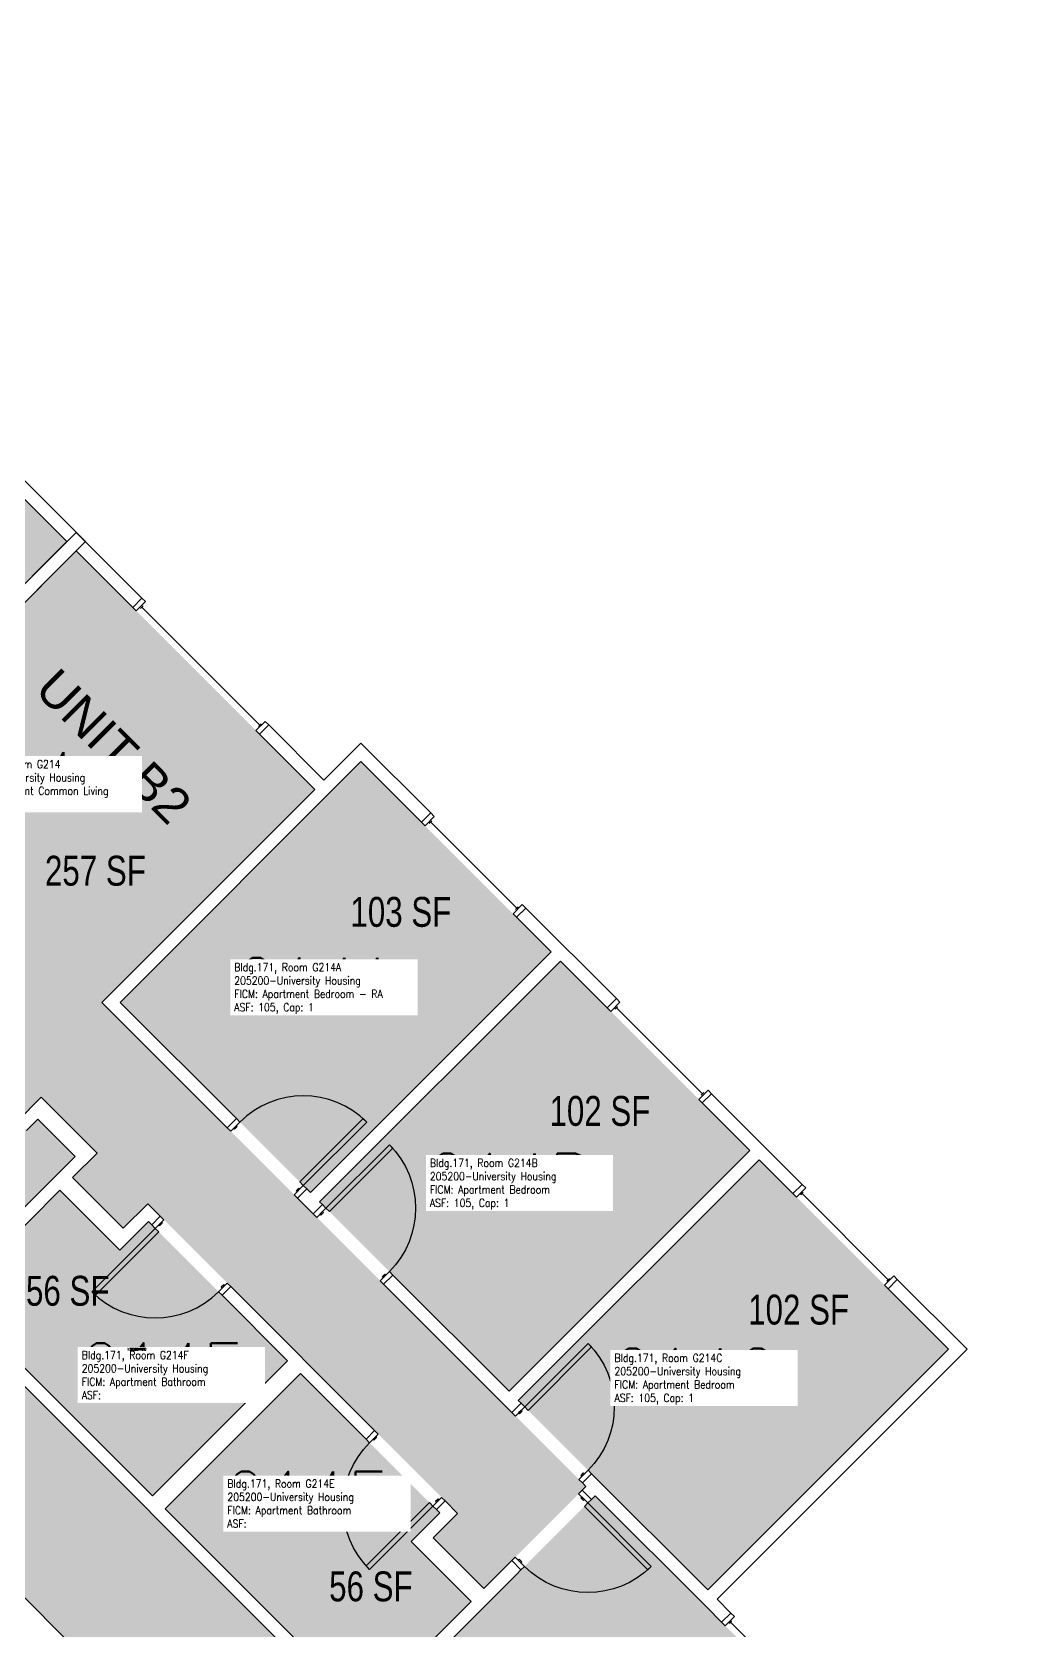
# Model space of a CAD drawing. Header units: inches. Extents: x 1063 to 4030, y -1482 to 1605.
# Drawn here: x 2919 to 3317, y 635 to 1277 of the extents above; entities that cross this region are included whole.
import ezdxf
from ezdxf.enums import TextEntityAlignment as Align

# ---------------------------------------------------------------- set-up
doc = ezdxf.new("R2010")
doc.units = ezdxf.units.IN
doc.header["$LTSCALE"] = 192
doc.header["$MEASUREMENT"] = 0
for name, color, linetype in [('A-AREA-IDEN', 1, 'Continuous'), ('A-DOOR', 2, 'Continuous'), ('A-GLAZ', 1, 'Continuous'), ('A-IDEN-RNUM', 7, 'Continuous'), ('A-IDEN-SNUM', 4, 'Continuous'), ('A-IDEN-VNUM', 4, 'Continuous'), ('A-WALL', 5, 'Continuous'), ('AREA-TEXT', 3, 'Continuous'), ('Rooms-Category-Color', 7, 'Continuous'), ('Rooms-College-Color', 7, 'Continuous'), ('Rooms-Department-Color', 7, 'Continuous'), ('Rooms-Division-Color', 7, 'Continuous'), ('Rooms-Information', 7, 'Continuous')]:
    doc.layers.add(name, color=color, linetype=linetype)
doc.styles.add('AREA', font='arial.ttf', dxfattribs={"width": 0.75, "height": 12})
doc.styles.add('ROOMSNUMBER', font='txt.shx', dxfattribs={"height": 0.03})
doc.styles.add('ROOMVNUMBER', font='simplex.shx', dxfattribs={"width": 0.85})
doc.styles.get("Standard").update_dxf_attribs({"font": 'arial.ttf'})

msp = doc.modelspace()

# ---------------------------------------------------------------- hatches: boundary and pattern name
h = msp.add_hatch()
h.set_pattern_fill('ANSI31', color=256, style=0)
h.set_pattern_definition([(90, (3642.63514, 926.84186), (0.125, 2e-14), [])])
h.paths.add_polyline_path([(2995.34, 748.31), (2953.8, 789.84), (2947.29, 783.33), (2988.82, 741.8)], flags=9)
at = {"layer": 'Rooms-Category-Color', "true_color": 0xadadad}
msp.add_hatch(color=253, dxfattribs=at).paths.add_polyline_path([(2330.9, 1232.94), (2373.33, 1275.37), (2633.56, 1015.13), (2651.24, 1032.81), (2709.45, 974.59), (2691.78, 956.92), (2821.91, 826.78), (2839.59, 844.46), (2897.8, 786.25), (2880.12, 768.57), (3535.92, 112.77), (3553.6, 130.45), (3595.4, 88.64), (3577.73, 70.96), (3700.48, -51.78), (3658.05, -94.21), (3535.3, 28.54), (3517.62, 10.86), (3475.82, 52.67), (3493.49, 70.35), (2837.69, 726.14), (2820.02, 708.47), (2761.81, 766.68), (2779.48, 784.36), (2649.35, 914.49), (2631.67, 896.81), (2573.46, 955.02), (2591.14, 972.7)])
at = {"layer": 'Rooms-Category-Color', "true_color": 0x728ef3}
for points in [[(2933.17, 1071.9), (2837.36, 1167.71), (2751.8, 1082.15), (2557.35, 1276.61), (2516.34, 1235.59), (2536.66, 1215.27), (2546.48, 1225.08), (2670.95, 1100.6), (2661.14, 1090.79), (2681.47, 1070.46), (2691.28, 1080.27), (2713.69, 1057.86), (2704.06, 1048.22), (2700.35, 1051.94), (2704.85, 1056.44), (2689.86, 1071.43), (2654.95, 1036.52), (2669.94, 1021.53), (2676.31, 1027.89), (2680.02, 1024.18), (2673.65, 1017.82), (2716.88, 974.6), (2780.87, 1038.59), (2830.47, 988.99), (2840.81, 999.33), (2850.71, 989.43)], [(2936.89, 1068.19), (3032.7, 972.37), (2947.14, 886.81), (3141.59, 692.36), (3100.58, 651.35), (3080.25, 671.68), (3090.06, 681.49), (2965.59, 805.96), (2955.78, 796.15), (2935.45, 816.48), (2945.26, 826.29), (2922.85, 848.71), (2913.21, 839.07), (2916.92, 835.36), (2921.43, 839.87), (2936.42, 824.88), (2901.51, 789.96), (2886.52, 804.95), (2892.88, 811.32), (2889.17, 815.03), (2882.81, 808.67), (2839.58, 851.89), (2903.58, 915.88), (2853.98, 965.48), (2864.32, 975.82), (2854.42, 985.72)], [(3127.64, 907.13), (3051.27, 983.5), (2954.58, 886.8), (3030.94, 810.43), (3127.32, 906.83)], [(3207.46, 827.32), (3131.35, 903.42), (3034.66, 806.74), (3110.76, 730.62), (3207.13, 827.01)], [(3211.17, 823.6), (3287.27, 747.5), (3190.57, 650.81), (3114.47, 726.93), (3210.85, 823.3)], [(2967.55, 688.57), (2887.55, 768.56), (2930.33, 811.34), (2954.38, 787.3), (2965.87, 798.79), (3021.83, 742.83)], [(3082.91, 681.75), (3026.95, 737.7), (2972.68, 683.43), (3052.68, 603.44), (3095.47, 646.21), (3071.43, 670.25)], [(3140.36, 515.76), (3229.29, 604.67), (3145.32, 688.64), (3056.4, 599.72)]]:
    msp.add_hatch(color=171, dxfattribs=at).paths.add_polyline_path(points)
at = {"layer": 'Rooms-College-Color', "true_color": 0xadadad}
for points in [[(2330.9, 1232.94), (2373.33, 1275.37), (2633.56, 1015.13), (2651.24, 1032.81), (2709.45, 974.59), (2691.78, 956.92), (2821.91, 826.78), (2839.59, 844.46), (2897.8, 786.25), (2880.12, 768.57), (3535.92, 112.77), (3553.6, 130.45), (3595.4, 88.64), (3577.73, 70.96), (3700.48, -51.78), (3658.05, -94.21), (3535.3, 28.54), (3517.62, 10.86), (3475.82, 52.67), (3493.49, 70.35), (2837.69, 726.14), (2820.02, 708.47), (2761.81, 766.68), (2779.48, 784.36), (2649.35, 914.49), (2631.67, 896.81), (2573.46, 955.02), (2591.14, 972.7)], [(2933.17, 1071.9), (2837.36, 1167.71), (2751.8, 1082.15), (2557.35, 1276.61), (2516.34, 1235.59), (2536.66, 1215.27), (2546.48, 1225.08), (2670.95, 1100.6), (2661.14, 1090.79), (2681.47, 1070.46), (2691.28, 1080.27), (2713.69, 1057.86), (2704.06, 1048.22), (2700.35, 1051.94), (2704.85, 1056.44), (2689.86, 1071.43), (2654.95, 1036.52), (2669.94, 1021.53), (2676.31, 1027.89), (2680.02, 1024.18), (2673.65, 1017.82), (2716.88, 974.6), (2780.87, 1038.59), (2830.47, 988.99), (2840.81, 999.33), (2850.71, 989.43)], [(2936.89, 1068.19), (3032.7, 972.37), (2947.14, 886.81), (3141.59, 692.36), (3100.58, 651.35), (3080.25, 671.68), (3090.06, 681.49), (2965.59, 805.96), (2955.78, 796.15), (2935.45, 816.48), (2945.26, 826.29), (2922.85, 848.71), (2913.21, 839.07), (2916.92, 835.36), (2921.43, 839.87), (2936.42, 824.88), (2901.51, 789.96), (2886.52, 804.95), (2892.88, 811.32), (2889.17, 815.03), (2882.81, 808.67), (2839.58, 851.89), (2903.58, 915.88), (2853.98, 965.48), (2864.32, 975.82), (2854.42, 985.72)], [(3127.64, 907.13), (3051.27, 983.5), (2954.58, 886.8), (3030.94, 810.43), (3127.32, 906.83)], [(3207.46, 827.32), (3131.35, 903.42), (3034.66, 806.74), (3110.76, 730.62), (3207.13, 827.01)], [(3211.17, 823.6), (3287.27, 747.5), (3190.57, 650.81), (3114.47, 726.93), (3210.85, 823.3)], [(2967.55, 688.57), (2887.55, 768.56), (2930.33, 811.34), (2954.38, 787.3), (2965.87, 798.79), (3021.83, 742.83)], [(3082.91, 681.75), (3026.95, 737.7), (2972.68, 683.43), (3052.68, 603.44), (3095.47, 646.21), (3071.43, 670.25)], [(3140.36, 515.76), (3229.29, 604.67), (3145.32, 688.64), (3056.4, 599.72)]]:
    msp.add_hatch(color=253, dxfattribs=at).paths.add_polyline_path(points)
at = {"layer": 'Rooms-Department-Color', "true_color": 0xacacac}
msp.add_hatch(color=253, dxfattribs=at).paths.add_polyline_path([(2330.9, 1232.94), (2373.33, 1275.37), (2633.56, 1015.13), (2651.24, 1032.81), (2709.45, 974.59), (2691.78, 956.92), (2821.91, 826.78), (2839.59, 844.46), (2897.8, 786.25), (2880.12, 768.57), (3535.92, 112.77), (3553.6, 130.45), (3595.4, 88.64), (3577.73, 70.96), (3700.48, -51.78), (3658.05, -94.21), (3535.3, 28.54), (3517.62, 10.86), (3475.82, 52.67), (3493.49, 70.35), (2837.69, 726.14), (2820.02, 708.47), (2761.81, 766.68), (2779.48, 784.36), (2649.35, 914.49), (2631.67, 896.81), (2573.46, 955.02), (2591.14, 972.7)])
at = {"layer": 'Rooms-Department-Color', "true_color": 0x604aed}
for points in [[(2933.17, 1071.9), (2837.36, 1167.71), (2751.8, 1082.15), (2557.35, 1276.61), (2516.34, 1235.59), (2536.66, 1215.27), (2546.48, 1225.08), (2670.95, 1100.6), (2661.14, 1090.79), (2681.47, 1070.46), (2691.28, 1080.27), (2713.69, 1057.86), (2704.06, 1048.22), (2700.35, 1051.94), (2704.85, 1056.44), (2689.86, 1071.43), (2654.95, 1036.52), (2669.94, 1021.53), (2676.31, 1027.89), (2680.02, 1024.18), (2673.65, 1017.82), (2716.88, 974.6), (2780.87, 1038.59), (2830.47, 988.99), (2840.81, 999.33), (2850.71, 989.43)], [(2936.89, 1068.19), (3032.7, 972.37), (2947.14, 886.81), (3141.59, 692.36), (3100.58, 651.35), (3080.25, 671.68), (3090.06, 681.49), (2965.59, 805.96), (2955.78, 796.15), (2935.45, 816.48), (2945.26, 826.29), (2922.85, 848.71), (2913.21, 839.07), (2916.92, 835.36), (2921.43, 839.87), (2936.42, 824.88), (2901.51, 789.96), (2886.52, 804.95), (2892.88, 811.32), (2889.17, 815.03), (2882.81, 808.67), (2839.58, 851.89), (2903.58, 915.88), (2853.98, 965.48), (2864.32, 975.82), (2854.42, 985.72)], [(3127.64, 907.13), (3051.27, 983.5), (2954.58, 886.8), (3030.94, 810.43), (3127.32, 906.83)], [(3207.46, 827.32), (3131.35, 903.42), (3034.66, 806.74), (3110.76, 730.62), (3207.13, 827.01)], [(3211.17, 823.6), (3287.27, 747.5), (3190.57, 650.81), (3114.47, 726.93), (3210.85, 823.3)], [(2967.55, 688.57), (2887.55, 768.56), (2930.33, 811.34), (2954.38, 787.3), (2965.87, 798.79), (3021.83, 742.83)], [(3082.91, 681.75), (3026.95, 737.7), (2972.68, 683.43), (3052.68, 603.44), (3095.47, 646.21), (3071.43, 670.25)], [(3140.36, 515.76), (3229.29, 604.67), (3145.32, 688.64), (3056.4, 599.72)]]:
    msp.add_hatch(color=173, dxfattribs=at).paths.add_polyline_path(points)
at = {"layer": 'Rooms-Division-Color', "true_color": 0xadadad}
msp.add_hatch(color=253, dxfattribs=at).paths.add_polyline_path([(2330.9, 1232.94), (2373.33, 1275.37), (2633.56, 1015.13), (2651.24, 1032.81), (2709.45, 974.59), (2691.78, 956.92), (2821.91, 826.78), (2839.59, 844.46), (2897.8, 786.25), (2880.12, 768.57), (3535.92, 112.77), (3553.6, 130.45), (3595.4, 88.64), (3577.73, 70.96), (3700.48, -51.78), (3658.05, -94.21), (3535.3, 28.54), (3517.62, 10.86), (3475.82, 52.67), (3493.49, 70.35), (2837.69, 726.14), (2820.02, 708.47), (2761.81, 766.68), (2779.48, 784.36), (2649.35, 914.49), (2631.67, 896.81), (2573.46, 955.02), (2591.14, 972.7)])
at = {"layer": 'Rooms-Division-Color', "true_color": 0x604aed}
for points in [[(2933.17, 1071.9), (2837.36, 1167.71), (2751.8, 1082.15), (2557.35, 1276.61), (2516.34, 1235.59), (2536.66, 1215.27), (2546.48, 1225.08), (2670.95, 1100.6), (2661.14, 1090.79), (2681.47, 1070.46), (2691.28, 1080.27), (2713.69, 1057.86), (2704.06, 1048.22), (2700.35, 1051.94), (2704.85, 1056.44), (2689.86, 1071.43), (2654.95, 1036.52), (2669.94, 1021.53), (2676.31, 1027.89), (2680.02, 1024.18), (2673.65, 1017.82), (2716.88, 974.6), (2780.87, 1038.59), (2830.47, 988.99), (2840.81, 999.33), (2850.71, 989.43)], [(2936.89, 1068.19), (3032.7, 972.37), (2947.14, 886.81), (3141.59, 692.36), (3100.58, 651.35), (3080.25, 671.68), (3090.06, 681.49), (2965.59, 805.96), (2955.78, 796.15), (2935.45, 816.48), (2945.26, 826.29), (2922.85, 848.71), (2913.21, 839.07), (2916.92, 835.36), (2921.43, 839.87), (2936.42, 824.88), (2901.51, 789.96), (2886.52, 804.95), (2892.88, 811.32), (2889.17, 815.03), (2882.81, 808.67), (2839.58, 851.89), (2903.58, 915.88), (2853.98, 965.48), (2864.32, 975.82), (2854.42, 985.72)], [(3127.64, 907.13), (3051.27, 983.5), (2954.58, 886.8), (3030.94, 810.43), (3127.32, 906.83)], [(3207.46, 827.32), (3131.35, 903.42), (3034.66, 806.74), (3110.76, 730.62), (3207.13, 827.01)], [(3211.17, 823.6), (3287.27, 747.5), (3190.57, 650.81), (3114.47, 726.93), (3210.85, 823.3)], [(2967.55, 688.57), (2887.55, 768.56), (2930.33, 811.34), (2954.38, 787.3), (2965.87, 798.79), (3021.83, 742.83)], [(3082.91, 681.75), (3026.95, 737.7), (2972.68, 683.43), (3052.68, 603.44), (3095.47, 646.21), (3071.43, 670.25)], [(3140.36, 515.76), (3229.29, 604.67), (3145.32, 688.64), (3056.4, 599.72)]]:
    msp.add_hatch(color=173, dxfattribs=at).paths.add_polyline_path(points)

# ---------------------------------------------------------------- linework, layer by layer
at = {"layer": 'A-DOOR'}
for points in [[(2998.94, 835.02), (2997.52, 836.43), (3001.24, 840.14), (3002.65, 838.73)], [(3000.18, 836.25), (3000.53, 835.9), (3001.59, 836.96), (3001.24, 837.31)], [(3028.11, 813.27), (3026.69, 814.69), (3052.15, 840.14), (3053.56, 838.73)], [(3037.21, 804.17), (3038.62, 802.75), (3064.08, 828.21), (3062.67, 829.62)], [(3024.39, 809.56), (3025.81, 808.15), (3029.52, 811.86), (3028.11, 813.27)], [(3025.63, 810.8), (3025.28, 811.15), (3026.34, 812.21), (3026.69, 811.86)], [(3033.5, 800.46), (3032.08, 801.87), (3035.8, 805.58), (3037.21, 804.17)], [(3034.74, 801.69), (3035.09, 801.34), (3036.15, 802.4), (3035.8, 802.75)], [(2968.61, 796.05), (2970.02, 794.63), (2944.57, 769.18), (2943.15, 770.59)], [(2972.06, 799.5), (2970.64, 800.91), (2967.2, 797.46), (2968.61, 796.05)], [(2971.08, 798.52), (2971.44, 798.17), (2970.38, 797.11), (2970.02, 797.46)], [(3058.95, 775), (3060.37, 773.59), (3064.08, 777.3), (3062.67, 778.71)], [(3060.19, 776.24), (3059.84, 776.59), (3060.9, 777.65), (3061.25, 777.3)], [(2997.51, 774.04), (2998.93, 772.63), (2995.48, 769.18), (2994.07, 770.59)], [(2996.54, 773.07), (2996.19, 773.42), (2995.13, 772.36), (2995.48, 772.01)], [(3117.02, 724.35), (3118.44, 722.94), (3143.9, 748.4), (3142.48, 749.81)], [(3113.31, 720.64), (3111.9, 722.06), (3115.61, 725.77), (3117.02, 724.35)], [(3114.55, 721.88), (3114.9, 721.53), (3115.96, 722.59), (3115.61, 722.94)], [(3058.15, 713.4), (3056.73, 714.82), (3053.29, 711.37), (3054.7, 709.96)], [(3057.17, 712.43), (3057.53, 712.08), (3056.47, 711.02), (3056.11, 711.37)], [(3138.77, 695.19), (3140.18, 693.77), (3143.9, 697.48), (3142.48, 698.9)], [(3140.01, 696.42), (3139.65, 696.78), (3140.71, 697.84), (3141.07, 697.48)], [(3083.6, 687.95), (3085.02, 686.53), (3081.57, 683.09), (3080.16, 684.5)], [(3082.63, 686.98), (3082.28, 687.33), (3081.22, 686.27), (3081.57, 685.92)], [(3138.68, 689.44), (3140.1, 690.86), (3143.81, 687.14), (3142.39, 685.73)], [(3139.92, 688.2), (3139.57, 687.85), (3140.63, 686.79), (3140.98, 687.14)], [(3080.16, 684.5), (3078.74, 685.92), (3053.29, 660.46), (3054.7, 659.05)], [(3142.39, 685.73), (3140.98, 684.31), (3166.44, 658.86), (3167.85, 660.27)], [(3113.23, 663.99), (3111.81, 662.57), (3115.52, 658.86), (3116.94, 660.27)], [(3114.46, 662.75), (3114.82, 663.1), (3115.88, 662.04), (3115.52, 661.69)]]:
    msp.add_lwpolyline(points, close=True, dxfattribs=at)
for centre, start, end in [((3028.11, 813.27), 45, 135), ((2968.61, 796.05), 225, 315)]:
    msp.add_arc(centre, 36, start, end, dxfattribs=at)
at = {"layer": 'A-DOOR', "extrusion": (0, 0, -1)}
for centre, start, end in [((-3037.21, 804.17), 135, 225), ((-3117.02, 724.35), 135, 225), ((-3080.16, 684.5), 315, 45), ((-3142.39, 685.73), 225, 315)]:
    msp.add_arc(centre, 36, start, end, dxfattribs=at)
at = {"layer": 'A-GLAZ'}
for p, q in [((2962.69, 1045.03), (2963.75, 1046.09)), ((2963.22, 1045.56), (3010.6, 998.19)), ((3010.07, 997.66), (3011.13, 998.72)), ((3078.69, 958.74), (3079.75, 959.8)), ((3079.22, 959.27), (3113.86, 924.62)), ((3113.33, 924.09), (3114.39, 925.15)), ((3153.26, 884.16), (3154.32, 885.22)), ((3153.79, 884.69), (3188.44, 850.04)), ((3187.91, 849.51), (3188.97, 850.57)), ((3227.88, 809.54), (3228.94, 810.6)), ((3228.41, 810.07), (3263.06, 775.42)), ((3262.53, 774.89), (3263.59, 775.95)), ((3199.22, 637.38), (3200.28, 638.44)), ((3199.75, 637.91), (3221.67, 615.99))]:
    msp.add_line(p, q, dxfattribs=at)
for points in [[(2964.73, 1047.77), (2963.31, 1049.19), (2959.6, 1045.47), (2961.01, 1044.06)], [(3012.81, 999.69), (3014.22, 998.28), (3010.51, 994.56), (3009.1, 995.98)], [(3080.72, 961.48), (3079.3, 962.89), (3075.59, 959.18), (3077.01, 957.77)], [(3116.07, 926.12), (3117.49, 924.71), (3113.78, 921), (3112.36, 922.41)], [(3155.3, 886.9), (3153.88, 888.31), (3150.17, 884.6), (3151.58, 883.19)], [(3190.65, 851.54), (3192.07, 850.13), (3188.35, 846.42), (3186.94, 847.83)], [(3229.92, 812.28), (3228.5, 813.7), (3224.79, 809.98), (3226.2, 808.57)], [(3265.27, 776.93), (3266.68, 775.51), (3262.97, 771.8), (3261.56, 773.21)], [(3201.25, 640.12), (3199.84, 641.54), (3196.13, 637.83), (3197.54, 636.41)]]:
    msp.add_lwpolyline(points, close=True, dxfattribs=at)
at = {"layer": 'A-WALL'}
for p, q in [((2940.6, 1071.9), (2914.18, 1098.32)), ((2910.47, 1094.61), (2933.18, 1071.9)), ((2754.99, 893.71), (2936.89, 1075.61)), ((2936.89, 1075.61), (2963.31, 1049.19)), ((2758.7, 889.99), (2940.6, 1071.9)), ((2933.18, 1071.9), (2850.71, 989.43)), ((2936.89, 1068.18), (2854.42, 985.72)), ((2959.6, 1045.47), (2936.89, 1068.18)), ((2963.31, 1049.19), (2959.6, 1045.47)), ((3010.51, 994.56), (3014.22, 998.28)), ((3014.22, 998.28), (3036.41, 976.08)), ((3032.7, 972.37), (3010.51, 994.56)), ((3036.41, 976.08), (3051.26, 990.93)), ((3051.26, 990.93), (3079.3, 962.89)), ((3051.26, 983.51), (2954.57, 886.81)), ((3075.59, 959.18), (3051.26, 983.51)), ((2947.14, 886.81), (3032.7, 972.37)), ((3079.3, 962.89), (3075.59, 959.18)), ((3113.78, 921), (3117.49, 924.71)), ((3117.49, 924.71), (3153.88, 888.31)), ((3127.63, 907.14), (3113.78, 921)), ((3030.93, 810.44), (3127.63, 907.14)), ((3131.34, 903.43), (3034.65, 806.73)), ((3150.17, 884.6), (3131.34, 903.43)), ((2997.52, 836.43), (2947.14, 886.81)), ((2954.57, 886.81), (3001.24, 840.14)), ((3153.88, 888.31), (3150.17, 884.6)), ((2913.18, 839.03), (2922.85, 848.7)), ((2922.85, 848.7), (2945.26, 826.29)), ((3188.35, 846.42), (3192.07, 850.13)), ((3192.07, 850.13), (3228.5, 813.7)), ((3207.45, 827.33), (3188.35, 846.42)), ((2921.43, 839.86), (2916.89, 835.32)), ((2936.42, 824.87), (2921.43, 839.86)), ((3001.24, 840.14), (2997.52, 836.43)), ((2901.51, 789.96), (2936.42, 824.87)), ((2945.26, 826.29), (2935.45, 816.48)), ((3110.75, 730.63), (3207.45, 827.33)), ((3211.16, 823.61), (3114.46, 726.92)), ((3224.79, 809.98), (3211.16, 823.61)), ((2935.45, 816.48), (2955.78, 796.15)), ((2930.33, 811.35), (2887.55, 768.57)), ((2954.37, 787.31), (2930.33, 811.35)), ((3025.81, 808.15), (3029.52, 811.86)), ((3029.52, 811.86), (3030.93, 810.44)), ((3228.5, 813.7), (3224.79, 809.98)), ((2955.78, 796.15), (2965.59, 805.96)), ((2965.59, 805.96), (2970.64, 800.91)), ((3032.08, 801.87), (3025.81, 808.15)), ((3035.8, 805.58), (3032.08, 801.87)), ((3034.65, 806.73), (3035.8, 805.58)), ((2965.86, 798.8), (2954.37, 787.31)), ((2967.2, 797.46), (2965.86, 798.8)), ((2970.64, 800.91), (2967.2, 797.46)), ((3060.37, 773.59), (3064.08, 777.3)), ((3064.08, 777.3), (3110.75, 730.63)), ((2995.48, 769.18), (2998.93, 772.63)), ((2998.93, 772.63), (3056.73, 714.82)), ((3111.9, 722.06), (3060.37, 773.59)), ((3262.97, 771.8), (3266.68, 775.51)), ((3287.26, 747.51), (3262.97, 771.8)), ((3266.68, 775.51), (3294.69, 747.51)), ((3049.41, 599.28), (2880.12, 768.57)), ((2887.55, 768.57), (2967.55, 688.57)), ((3021.82, 742.84), (2995.48, 769.18)), ((3190.56, 650.81), (3287.26, 747.51)), ((3294.69, 747.51), (3194.28, 647.1)), ((2967.55, 688.57), (3021.82, 742.84)), ((3026.95, 737.71), (2972.68, 683.44)), ((3053.29, 711.37), (3026.95, 737.71)), ((3006.98, 556.86), (2837.69, 726.14)), ((3115.61, 725.77), (3111.9, 722.06)), ((3114.46, 726.92), (3115.61, 725.77)), ((3056.73, 714.82), (3053.29, 711.37)), ((3140.18, 693.77), (3143.9, 697.48)), ((3141.6, 692.36), (3140.18, 693.77)), ((3143.9, 697.48), (3190.56, 650.81)), ((3140.1, 690.86), (3141.6, 692.36)), ((3143.81, 687.14), (3140.1, 690.86)), ((3145.31, 688.64), (3143.81, 687.14)), ((3190.12, 643.83), (3145.31, 688.64)), ((2972.68, 683.44), (3052.68, 603.44)), ((3071.42, 670.26), (3082.91, 681.75)), ((3090.07, 681.49), (3080.26, 671.67)), ((3081.57, 683.09), (3085.02, 686.53)), ((3082.91, 681.75), (3081.57, 683.09)), ((3085.02, 686.53), (3090.07, 681.49)), ((3095.46, 646.22), (3071.42, 670.26)), ((3080.26, 671.67), (3100.58, 651.34)), ((3109.95, 660.71), (3111.81, 662.57)), ((3111.81, 662.57), (3115.52, 658.86)), ((3113.67, 657), (3056.39, 599.73)), ((3100.58, 651.34), (3109.95, 660.71)), ((3115.52, 658.86), (3113.67, 657)), ((3052.68, 603.44), (3095.46, 646.22)), ((3196.13, 637.83), (3190.12, 643.83)), ((3194.28, 647.1), (3199.84, 641.54)), ((3199.84, 641.54), (3196.13, 637.83))]:
    msp.add_line(p, q, dxfattribs=at)

# ---------------------------------------------------------------- texts
at = {"layer": 'A-AREA-IDEN'}
msp.add_text('UNIT B2', height=14.4, rotation=315, dxfattribs=at).set_placement((2946.87, 984.56), align=Align.CENTER)
at = {"layer": 'A-IDEN-RNUM', "style": 'ROOMSNUMBER', "width": 0.85}
for s, p in [('0214-00', (2923.98, 983.51)), ('0214-A0', (3038.86, 894.92)), ('0214-B0', (3123.96, 811.2)), ('0214-F0', (2961.17, 747.45)), ('0214-C0', (3199.89, 735.33)), ('0214-E0', (3026.38, 687.73))]:
    msp.add_text(s, height=1, dxfattribs=at).set_placement(p, align=Align.MIDDLE_CENTER)
at = {"layer": 'A-IDEN-SNUM', "style": 'ROOMSNUMBER', "width": 0.85}
for s, p in [('1710G21400', (2923.98, 983.51)), ('1710G214A0', (3038.86, 894.92)), ('1710G214B0', (3123.96, 811.2)), ('1710G214F0', (2961.17, 747.45)), ('1710G214C0', (3199.89, 735.33)), ('1710G214E0', (3026.38, 687.73))]:
    msp.add_text(s, height=1, dxfattribs=at).set_placement(p, align=Align.MIDDLE_CENTER)
at = {"layer": 'A-IDEN-VNUM', "style": 'ROOMVNUMBER', "width": 0.85}
for s, p in [('214', (2912.92, 976.07)), ('214A', (3033.16, 893.43)), ('214B', (3110.8, 814.83)), ('214F', (2970.51, 738.71)), ('214C', (3185.42, 736.51)), ('214E', (3029.02, 687.07))]:
    msp.add_text(s, height=22.5, dxfattribs=at).set_placement(p, align=Align.MIDDLE_CENTER)
at = {"layer": 'AREA-TEXT', "style": 'AREA', "width": 0.75}
for s, p in [('257 SF', (2944.59, 939.7)), ('103 SF', (3067.3, 923.16)), ('102 SF', (3147.25, 843.22)), ('56 SF', (2933.48, 770.97)), ('102 SF', (3227.06, 763.41)), ('56 SF', (3055.25, 652.23))]:
    msp.add_text(s, height=12, dxfattribs=at).set_placement(p, align=Align.MIDDLE_CENTER)

# ---------------------------------------------------------------- next in the draw order: texts
at = {"layer": 'Rooms-Information', "width": 72, "attachment_point": 7, "style": 'ROOMVNUMBER', "bg_fill": 3, "box_fill_scale": 1.5, "bg_fill_color": 256, "bg_fill_true_color": 13158600, "bg_fill_transparency": 0}
for s, insert, char_height in [('Bldg.171, Room G214^M^J205200-University Housing^M^JFICM: Apartment Common Living^M^JASF: 420', (2889.7, 964.82), 3.2143), ('Bldg.171, Room G214A^M^J205200-University Housing^M^JFICM: Apartment Bedroom - RA^M^JASF: 105, Cap: 1', (3000.37, 882.18), 3.21429), ('Bldg.171, Room G214B^M^J205200-University Housing^M^JFICM: Apartment Bedroom^M^JASF: 105, Cap: 1', (3078.93, 803.58), 3.2143), ('Bldg.171, Room G214F^M^J205200-University Housing^M^JFICM: Apartment Bathroom^M^JASF: ', (2939.1, 727.46), 3.2143), ('Bldg.171, Room G214C^M^J205200-University Housing^M^JFICM: Apartment Bedroom^M^JASF: 105, Cap: 1', (3153.09, 725.26), 3.2143), ('Bldg.171, Room G214E^M^J205200-University Housing^M^JFICM: Apartment Bathroom^M^JASF: ', (2997.6, 675.82), 3.2143)]:
    msp.add_mtext(s, dxfattribs=dict(at, insert=insert, char_height=char_height))

doc.saveas('drawing.dxf')
